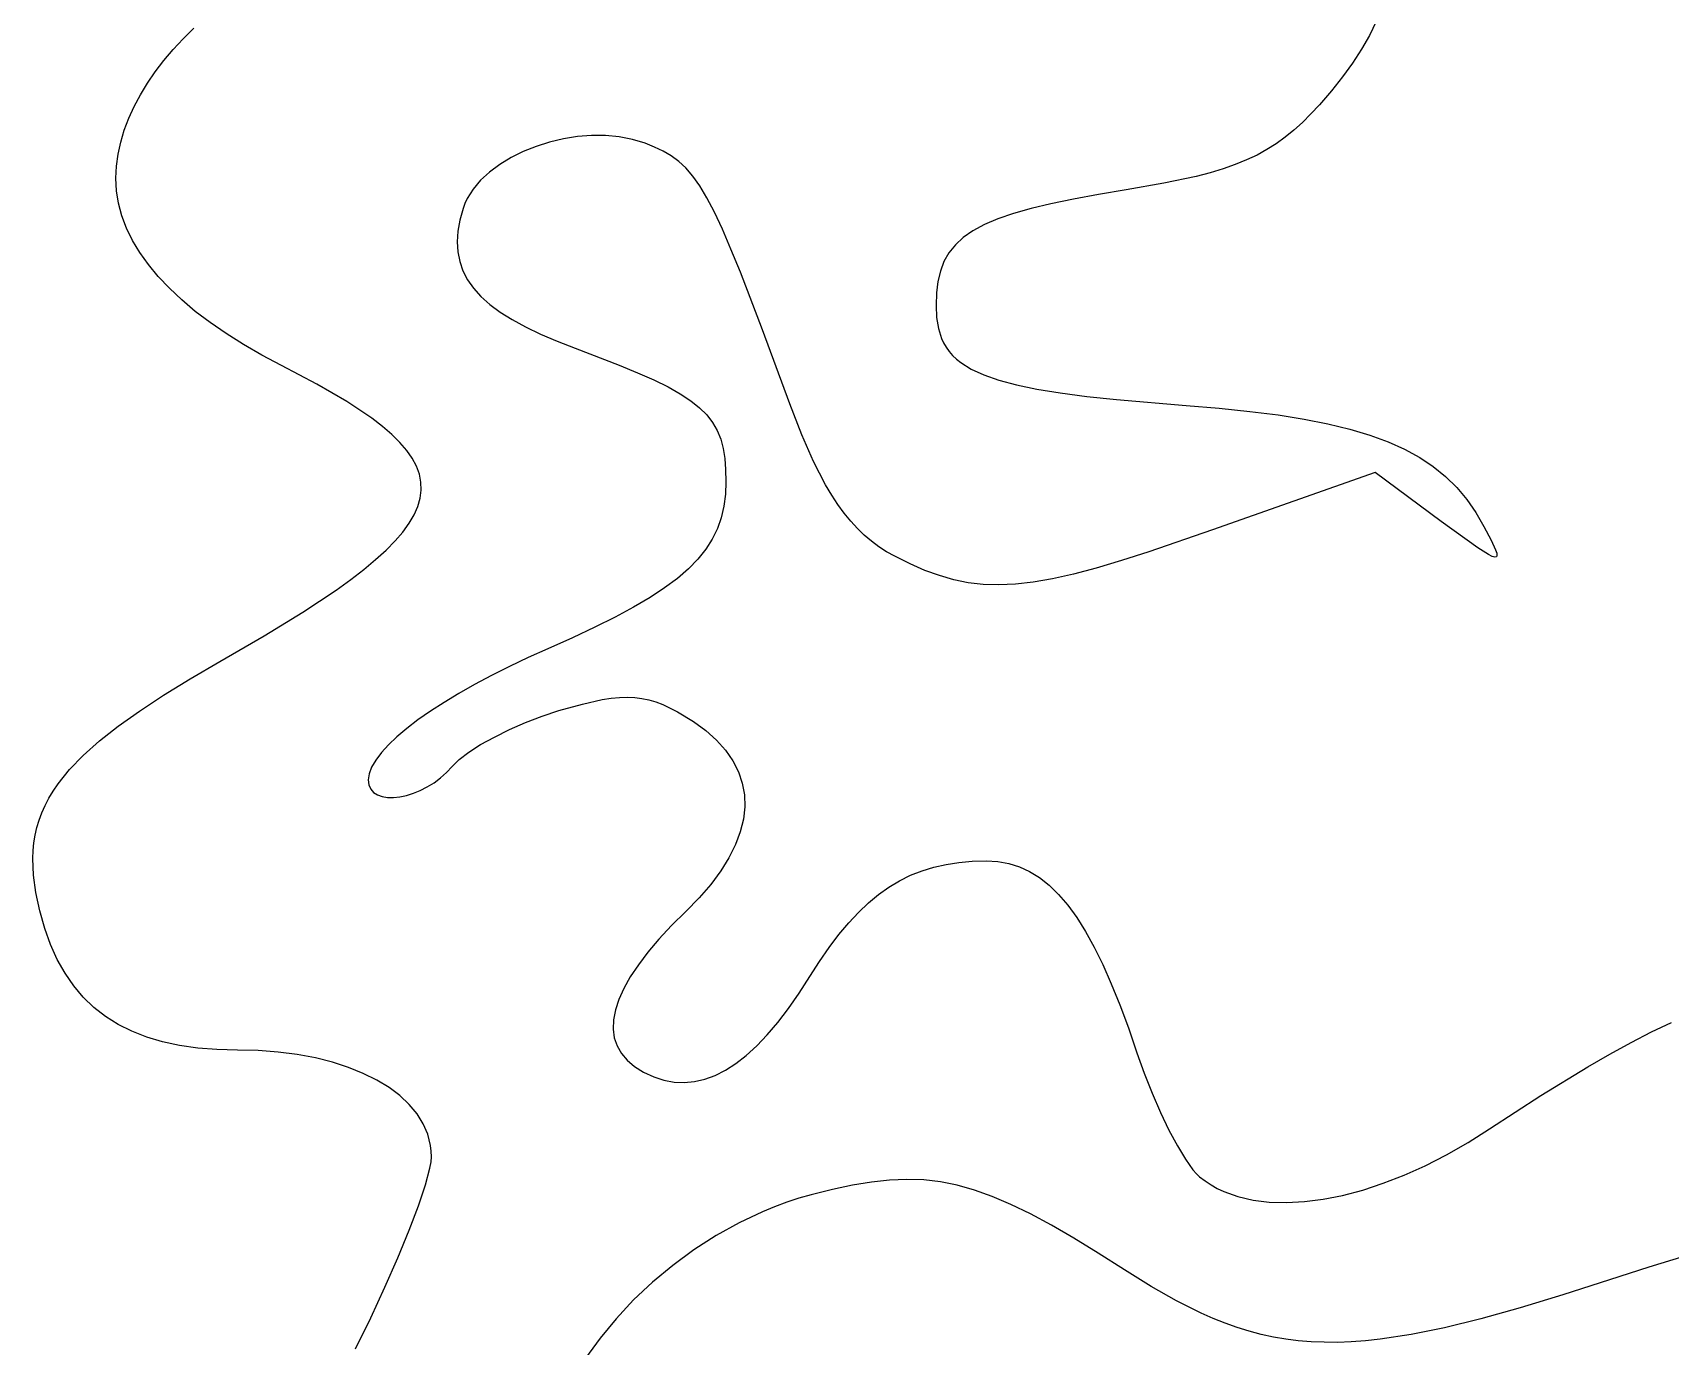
# Model space of a CAD drawing. Extents: x -29462 to 42578, y -23213 to 32194.
# Drawn here: x 21405 to 21935, y 29337 to 29762 of the extents above; entities that cross this region are included whole.
import ezdxf

# ---------------------------------------------------------------- set-up
doc = ezdxf.new("R2010")
doc.units = 0

msp = doc.modelspace()

# ---------------------------------------------------------------- linework, layer by layer
at = {"layer": 'Layer 1'}
for p, q in [((21454.03082, 29759.628911), (21457.467504, 29763.021435)), ((21839.557668, 29765.205572), (21837.341042, 29760.721602)), ((21450.802506, 29756.149557), (21454.03082, 29759.628911)), ((21837.341042, 29760.721602), (21834.790299, 29756.242713)), ((21445.016861, 29748.964373), (21447.794031, 29752.591876)), ((21447.794031, 29752.591876), (21450.802506, 29756.149557)), ((21831.903987, 29751.764606), (21828.680651, 29747.282984)), ((21834.790299, 29756.242713), (21831.903987, 29751.764606)), ((21442.482466, 29745.275552), (21445.016861, 29748.964373)), ((21828.680651, 29747.282984), (21825.118837, 29742.793548)), ((21438.187872, 29737.747966), (21440.202314, 29741.533915)), ((21440.202314, 29741.533915), (21442.482466, 29745.275552)), ((21825.118837, 29742.793548), (21821.21709, 29738.292)), ((21436.450608, 29733.926211), (21438.187872, 29737.747966)), ((21821.21709, 29738.292), (21818.441271, 29735.31731)), ((21435.001991, 29730.077151), (21436.450608, 29733.926211)), ((21815.692267, 29732.58877), (21812.931982, 29730.089513)), ((21818.441271, 29735.31731), (21815.692267, 29732.58877)), ((21433.016569, 29722.331135), (21433.853489, 29726.209291)), ((21433.853489, 29726.209291), (21435.001991, 29730.077151)), ((21572.428441, 29726.207838), (21568.077327, 29724.829146)), ((21576.904447, 29727.26857), (21572.428441, 29726.207838)), ((21581.449536, 29727.991283), (21576.904447, 29727.26857)), ((21586.007898, 29728.355916), (21581.449536, 29727.991283)), ((21590.523724, 29728.342411), (21586.007898, 29728.355916)), ((21594.941204, 29727.930707), (21590.523724, 29728.342411)), ((21599.204529, 29727.100747), (21594.941204, 29727.930707)), ((21603.25789, 29725.83247), (21599.204529, 29727.100747)), ((21606.341775, 29724.593019), (21603.25789, 29725.83247)), ((21807.225193, 29725.711371), (21804.202497, 29723.798752)), ((21810.122323, 29727.802669), (21807.225193, 29725.711371)), ((21812.931982, 29730.089513), (21810.122323, 29727.802669)), ((21432.5027, 29718.451187), (21433.016569, 29722.331135)), ((21559.973016, 29721.198119), (21556.331437, 29718.985903)), ((21563.906916, 29723.152553), (21559.973016, 29721.198119)), ((21568.077327, 29724.829146), (21563.906916, 29723.152553)), ((21609.151186, 29723.272699), (21606.341775, 29724.593019)), ((21611.74039, 29721.773838), (21609.151186, 29723.272699)), ((21614.163656, 29719.998762), (21611.74039, 29721.773838)), ((21616.475253, 29717.849799), (21614.163656, 29719.998762)), ((21797.628028, 29720.442075), (21794.000064, 29718.964282)), ((21801.01614, 29722.047942), (21797.628028, 29720.442075)), ((21804.202497, 29723.798752), (21801.01614, 29722.047942)), ((21432.32335, 29714.57795), (21432.5027, 29718.451187)), ((21432.534126, 29710.506654), (21432.32335, 29714.57795)), ((21553.037988, 29716.535964), (21550.14848, 29713.868361)), ((21556.331437, 29718.985903), (21553.037988, 29716.535964)), ((21618.729449, 29715.229276), (21616.475253, 29717.849799)), ((21620.980514, 29712.03952), (21618.729449, 29715.229276)), ((21781.296113, 29715.130669), (21770.929146, 29712.906052)), ((21785.872202, 29716.325447), (21781.296113, 29715.130669)), ((21790.094153, 29717.597695), (21785.872202, 29716.325447)), ((21794.000064, 29718.964282), (21790.094153, 29717.597695)), ((21433.179313, 29706.454162), (21432.534126, 29710.506654)), ((21547.718721, 29711.003156), (21545.804521, 29707.960405)), ((21550.14848, 29713.868361), (21547.718721, 29711.003156)), ((21623.282715, 29708.182857), (21620.980514, 29712.03952)), ((21749.751722, 29709.30693), (21741.682191, 29707.824947)), ((21758.68849, 29710.7889), (21749.751722, 29709.30693)), ((21770.929146, 29712.906052), (21758.68849, 29710.7889)), ((21434.25536, 29702.424597), (21433.179313, 29706.454162)), ((21544.46169, 29704.76017), (21543.43146, 29700.988982)), ((21545.058196, 29706.37872), (21544.46169, 29704.76017)), ((21545.804521, 29707.960405), (21545.058196, 29706.37872)), ((21625.690322, 29703.561616), (21623.282715, 29708.182857)), ((21727.984413, 29704.763325), (21722.275951, 29703.134877)), ((21734.439791, 29706.318546), (21727.984413, 29704.763325)), ((21741.682191, 29707.824947), (21734.439791, 29706.318546)), ((21435.758719, 29698.422078), (21434.25536, 29702.424597)), ((21437.685839, 29694.450728), (21435.758719, 29698.422078)), ((21543.43146, 29700.988982), (21542.799433, 29697.396491)), ((21628.257603, 29698.078121), (21625.690322, 29703.561616)), ((21712.93934, 29699.56069), (21709.230978, 29697.566141)), ((21717.274296, 29701.4088), (21712.93934, 29699.56069)), ((21722.275951, 29703.134877), (21717.274296, 29701.4088)), ((21440.033172, 29690.514668), (21437.685839, 29694.450728)), ((21542.799433, 29697.396491), (21542.574412, 29693.971458)), ((21542.574412, 29693.971458), (21542.7652, 29690.702648)), ((21631.038827, 29691.634702), (21628.257603, 29698.078121)), ((21706.109099, 29695.400751), (21703.533598, 29693.040115)), ((21709.230978, 29697.566141), (21706.109099, 29695.400751)), ((21442.797167, 29686.618018), (21440.033172, 29690.514668)), ((21542.7652, 29690.702648), (21543.380603, 29687.578824)), ((21634.088262, 29684.133684), (21631.038827, 29691.634702)), ((21701.464367, 29690.459828), (21699.861298, 29687.635487)), ((21703.533598, 29693.040115), (21701.464367, 29690.459828)), ((21445.974275, 29682.7649), (21442.797167, 29686.618018)), ((21449.560946, 29678.959435), (21445.974275, 29682.7649)), ((21543.380603, 29687.578824), (21544.429424, 29684.588748)), ((21544.429424, 29684.588748), (21545.920467, 29681.721184)), ((21641.208841, 29665.568162), (21634.088262, 29684.133684)), ((21698.684283, 29684.542688), (21697.893215, 29681.157027)), ((21699.861298, 29687.635487), (21698.684283, 29684.542688)), ((21453.553631, 29675.205745), (21449.560946, 29678.959435)), ((21545.920467, 29681.721184), (21547.862536, 29678.964895)), ((21547.862536, 29678.964895), (21550.264435, 29676.308644)), ((21697.447987, 29677.454099), (21697.30849, 29673.4095)), ((21697.893215, 29681.157027), (21697.447987, 29677.454099)), ((21457.94878, 29671.50795), (21453.553631, 29675.205745)), ((21550.264435, 29676.308644), (21553.134967, 29673.741195)), ((21553.134967, 29673.741195), (21556.482937, 29671.251311)), ((21697.30849, 29673.4095), (21697.484972, 29669.520649)), ((21462.742844, 29667.870172), (21457.94878, 29671.50795)), ((21467.932272, 29664.296532), (21462.742844, 29667.870172)), ((21556.482937, 29671.251311), (21560.317149, 29668.827754)), ((21560.317149, 29668.827754), (21564.646406, 29666.459289)), ((21697.484972, 29669.520649), (21698.051568, 29665.984784)), ((21473.513516, 29660.79115), (21467.932272, 29664.296532)), ((21564.646406, 29666.459289), (21569.479513, 29664.134677)), ((21569.479513, 29664.134677), (21574.825273, 29661.842683)), ((21574.825273, 29661.842683), (21580.69249, 29659.57207)), ((21650.05349, 29641.60017), (21641.208841, 29665.568162)), ((21698.051568, 29665.984784), (21699.064007, 29662.779649)), ((21699.064007, 29662.779649), (21699.754832, 29661.294151)), ((21479.483025, 29657.358149), (21473.513516, 29660.79115)), ((21485.83725, 29654.00165), (21479.483025, 29657.358149)), ((21580.69249, 29659.57207), (21594.911016, 29654.136922)), ((21699.754832, 29661.294151), (21700.578015, 29659.882989)), ((21700.578015, 29659.882989), (21701.540522, 29658.543382)), ((21701.540522, 29658.543382), (21702.64932, 29657.272548)), ((21702.64932, 29657.272548), (21703.911374, 29656.067706)), ((21497.180403, 29648.024287), (21485.83725, 29654.00165)), ((21594.911016, 29654.136922), (21600.869737, 29651.671727)), ((21600.869737, 29651.671727), (21606.118709, 29649.324004)), ((21703.911374, 29656.067706), (21705.333649, 29654.926072)), ((21705.333649, 29654.926072), (21708.68673, 29652.821303)), ((21708.68673, 29652.821303), (21712.76429, 29650.935987)), ((21712.76429, 29650.935987), (21717.622056, 29649.247869)), ((21506.9103, 29642.356506), (21497.180403, 29648.024287)), ((21606.118709, 29649.324004), (21610.700891, 29647.055668)), ((21610.700891, 29647.055668), (21614.659242, 29644.828632)), ((21717.622056, 29649.247869), (21723.315756, 29647.734692)), ((21723.315756, 29647.734692), (21729.901116, 29646.374202)), ((21729.901116, 29646.374202), (21737.433865, 29645.144142)), ((21511.165911, 29639.617934), (21506.9103, 29642.356506)), ((21614.659242, 29644.828632), (21618.036722, 29642.604811)), ((21618.036722, 29642.604811), (21620.87629, 29640.34612)), ((21620.87629, 29640.34612), (21623.220905, 29638.014472)), ((21653.915069, 29631.618072), (21650.05349, 29641.60017)), ((21737.433865, 29645.144142), (21745.969729, 29644.022258)), ((21745.969729, 29644.022258), (21755.564437, 29642.986293)), ((21755.564437, 29642.986293), (21778.15329, 29641.0831)), ((21778.15329, 29641.0831), (21788.820503, 29640.20417)), ((21788.820503, 29640.20417), (21798.694735, 29639.186072)), ((21515.012968, 29636.931828), (21511.165911, 29639.617934)), ((21518.449725, 29634.289878), (21515.012968, 29636.931828)), ((21623.220905, 29638.014472), (21625.113525, 29635.571783)), ((21625.113525, 29635.571783), (21626.597111, 29632.979966)), ((21798.694735, 29639.186072), (21807.812875, 29638.013914)), ((21807.812875, 29638.013914), (21816.211812, 29636.672807)), ((21816.211812, 29636.672807), (21823.928435, 29635.147859)), ((21823.928435, 29635.147859), (21830.999634, 29633.424181)), ((21521.474436, 29631.683775), (21518.449725, 29634.289878)), ((21524.085354, 29629.105208), (21521.474436, 29631.683775)), ((21626.597111, 29632.979966), (21627.714621, 29630.200936)), ((21627.714621, 29630.200936), (21628.509015, 29627.196607)), ((21657.742738, 29622.934597), (21653.915069, 29631.618072)), ((21830.999634, 29633.424181), (21837.462298, 29631.486881)), ((21837.462298, 29631.486881), (21843.353315, 29629.32107)), ((21526.280733, 29626.545869), (21524.085354, 29629.105208)), ((21528.058827, 29623.997446), (21526.280733, 29626.545869)), ((21628.509015, 29627.196607), (21629.023252, 29623.928893)), ((21843.353315, 29629.32107), (21848.709575, 29626.911857)), ((21848.709575, 29626.911857), (21853.567968, 29624.24435)), ((21529.417888, 29621.451631), (21528.058827, 29623.997446)), ((21530.356172, 29618.900114), (21529.417888, 29621.451631)), ((21629.023252, 29623.928893), (21629.30029, 29620.359709)), ((21629.30029, 29620.359709), (21629.38309, 29616.45097)), ((21661.606743, 29615.446719), (21657.742738, 29622.934597)), ((21839.13139, 29619.43668), (21786.65139, 29600.83328)), ((21860.54849, 29603.58938), (21839.13139, 29619.43668)), ((21853.567968, 29624.24435), (21857.965381, 29621.303661)), ((21857.965381, 29621.303661), (21861.938706, 29618.074898)), ((21530.87193, 29616.334584), (21530.356172, 29618.900114)), ((21530.628887, 29611.12825), (21530.963418, 29613.746733)), ((21530.963418, 29613.746733), (21530.87193, 29616.334584)), ((21629.38309, 29616.45097), (21629.225225, 29612.368751)), ((21663.574322, 29612.118935), (21661.606743, 29615.446719)), ((21861.938706, 29618.074898), (21865.524829, 29614.543171)), ((21865.524829, 29614.543171), (21868.760642, 29610.693589)), ((21528.674789, 29605.76615), (21529.866593, 29608.470826)), ((21529.866593, 29608.470826), (21530.628887, 29611.12825)), ((21628.733798, 29608.497709), (21627.882058, 29604.812744)), ((21629.225225, 29612.368751), (21628.733798, 29608.497709)), ((21665.577327, 29609.051416), (21663.574322, 29612.118935)), ((21667.62454, 29606.231285), (21665.577327, 29609.051416)), ((21868.760642, 29610.693589), (21871.683032, 29606.511262)), ((21527.051728, 29603.005913), (21528.674789, 29605.76615)), ((21627.882058, 29604.812744), (21626.643257, 29601.288756)), ((21669.724739, 29603.645664), (21667.62454, 29606.231285)), ((21671.886707, 29601.281674), (21669.724739, 29603.645664)), ((21872.338134, 29595.060052), (21860.54849, 29603.58938)), ((21871.683032, 29606.511262), (21874.32889, 29601.9813)), ((21522.504849, 29597.285519), (21524.995663, 29600.181806)), ((21524.995663, 29600.181806), (21527.051728, 29603.005913)), ((21624.990646, 29597.900644), (21622.897474, 29594.623307)), ((21626.643257, 29601.288756), (21624.990646, 29597.900644)), ((21674.119223, 29599.126438), (21671.886707, 29601.281674)), ((21676.431069, 29597.167077), (21674.119223, 29599.126438)), ((21786.65139, 29600.83328), (21766.093962, 29593.777327)), ((21874.32889, 29601.9813), (21876.65924, 29597.53564)), ((21516.211987, 29591.243163), (21519.577539, 29594.308741)), ((21519.577539, 29594.308741), (21522.504849, 29597.285519)), ((21622.897474, 29594.623307), (21620.336993, 29591.431645)), ((21678.831025, 29595.390714), (21676.431069, 29597.167077)), ((21681.327871, 29593.784471), (21678.831025, 29595.390714)), ((21683.93039, 29592.33547), (21681.327871, 29593.784471)), ((21766.093962, 29593.777327), (21757.180386, 29590.936027)), ((21875.797641, 29592.867612), (21872.338134, 29595.060052)), ((21876.979672, 29592.282379), (21875.797641, 29592.867612)), ((21876.65924, 29597.53564), (21878.110962, 29594.385282)), ((21878.110962, 29594.385282), (21878.46369, 29593.300892)), ((21878.46369, 29593.300892), (21878.544384, 29592.546386)), ((21508.159169, 29584.812368), (21512.406445, 29588.080475)), ((21512.406445, 29588.080475), (21516.211987, 29591.243163)), ((21617.282452, 29588.300557), (21613.707104, 29585.204944)), ((21620.336993, 29591.431645), (21617.282452, 29588.300557)), ((21688.907602, 29589.878118), (21683.93039, 29592.33547)), ((21693.690734, 29587.787286), (21688.907602, 29589.878118)), ((21698.362598, 29586.069817), (21693.690734, 29587.787286)), ((21749.066484, 29588.543386), (21741.669444, 29586.592558)), ((21757.180386, 29590.936027), (21749.066484, 29588.543386)), ((21877.819834, 29592.03511), (21876.979672, 29592.282379)), ((21878.335585, 29592.123786), (21877.819834, 29592.03511)), ((21878.544384, 29592.546386), (21878.335585, 29592.123786)), ((21503.468411, 29581.430531), (21508.159169, 29584.812368)), ((21609.584198, 29582.119703), (21604.886986, 29579.019736)), ((21613.707104, 29585.204944), (21609.584198, 29582.119703)), ((21703.006009, 29584.732557), (21698.362598, 29586.069817)), ((21707.703778, 29583.782351), (21703.006009, 29584.732557)), ((21712.538718, 29583.226043), (21707.703778, 29583.782351)), ((21717.593643, 29583.070479), (21712.538718, 29583.226043)), ((21722.951365, 29583.322504), (21717.593643, 29583.070479)), ((21728.694697, 29583.988962), (21722.951365, 29583.322504)), ((21734.906452, 29585.076698), (21728.694697, 29583.988962)), ((21741.669444, 29586.592558), (21734.906452, 29585.076698)), ((21492.749464, 29574.292431), (21503.468411, 29581.430531)), ((21604.886986, 29579.019736), (21599.588717, 29575.87994)), ((21480.235634, 29566.599697), (21492.749464, 29574.292431)), ((21593.662642, 29572.675217), (21587.082012, 29569.380464)), ((21599.588717, 29575.87994), (21593.662642, 29572.675217)), ((21465.91295, 29558.28585), (21480.235634, 29566.599697)), ((21587.082012, 29569.380464), (21579.820078, 29565.970582)), ((21571.85009, 29562.42047), (21565.50628, 29559.577825)), ((21579.820078, 29565.970582), (21571.85009, 29562.42047)), ((21456.322365, 29552.715992), (21465.91295, 29558.28585)), ((21559.440577, 29556.699576), (21553.671081, 29553.798902)), ((21565.50628, 29559.577825), (21559.440577, 29556.699576)), ((21447.662676, 29547.407644), (21456.322365, 29552.715992)), ((21548.215892, 29550.888981), (21543.093107, 29547.982992)), ((21553.671081, 29553.798902), (21548.215892, 29550.888981)), ((21439.904456, 29542.319952), (21447.662676, 29547.407644)), ((21538.320827, 29545.094115), (21533.917151, 29542.235527)), ((21543.093107, 29547.982992), (21538.320827, 29545.094115)), ((21583.02319, 29544.560003), (21589.444212, 29545.989149)), ((21589.444212, 29545.989149), (21592.31136, 29546.437805)), ((21592.31136, 29546.437805), (21594.993467, 29546.705748)), ((21594.993467, 29546.705748), (21597.523435, 29546.7904)), ((21597.523435, 29546.7904), (21599.934165, 29546.689186)), ((21599.934165, 29546.689186), (21602.258558, 29546.399529)), ((21602.258558, 29546.399529), (21604.529516, 29545.918853)), ((21604.529516, 29545.918853), (21606.77994, 29545.24458)), ((21606.77994, 29545.24458), (21609.042731, 29544.374135)), ((21433.018275, 29537.412059), (21439.904456, 29542.319952)), ((21533.917151, 29542.235527), (21529.900177, 29539.420407)), ((21564.678778, 29538.595485), (21570.058139, 29540.660057)), ((21570.058139, 29540.660057), (21575.46719, 29542.43892)), ((21575.46719, 29542.43892), (21583.02319, 29544.560003)), ((21609.042731, 29544.374135), (21613.737019, 29542.034422)), ((21613.737019, 29542.034422), (21618.87559, 29538.8791)), ((21426.974702, 29532.643113), (21433.018275, 29537.412059)), ((21526.288006, 29536.661935), (21523.098736, 29533.973289)), ((21529.900177, 29539.420407), (21526.288006, 29536.661935)), ((21554.575767, 29533.909317), (21559.470768, 29536.32023)), ((21559.470768, 29536.32023), (21564.678778, 29538.595485)), ((21618.87559, 29538.8791), (21622.908276, 29535.964655)), ((21622.908276, 29535.964655), (21626.380847, 29532.879705)), ((21421.74431, 29527.972257), (21426.974702, 29532.643113)), ((21520.350465, 29531.367648), (21518.061295, 29528.85819)), ((21523.098736, 29533.973289), (21520.350465, 29531.367648)), ((21546.291443, 29528.980627), (21550.135439, 29531.437774)), ((21550.135439, 29531.437774), (21554.575767, 29533.909317)), ((21626.380847, 29532.879705), (21629.293698, 29529.634451)), ((21629.293698, 29529.634451), (21631.647225, 29526.239092)), ((21417.297669, 29523.358638), (21421.74431, 29527.972257)), ((21514.932648, 29524.180541), (21514.129371, 29522.038706)), ((21516.249323, 29526.458095), (21514.932648, 29524.180541)), ((21518.061295, 29528.85819), (21516.249323, 29526.458095)), ((21539.161323, 29522.457601), (21540.95909, 29524.40962)), ((21540.95909, 29524.40962), (21543.18544, 29526.6129)), ((21543.18544, 29526.6129), (21546.291443, 29528.980627)), ((21631.647225, 29526.239092), (21633.441824, 29522.703827)), ((21412.032863, 29516.456157), (21413.605349, 29518.7614)), ((21413.605349, 29518.7614), (21417.297669, 29523.358638)), ((21514.129371, 29522.038706), (21513.85759, 29520.04577)), ((21513.85759, 29520.04577), (21514.062392, 29518.418529)), ((21532.901365, 29517.793628), (21535.092886, 29519.1433)), ((21535.092886, 29519.1433), (21537.19273, 29520.700059)), ((21537.19273, 29520.700059), (21539.161323, 29522.457601)), ((21633.441824, 29522.703827), (21634.677888, 29519.038855)), ((21634.677888, 29519.038855), (21635.355814, 29515.254375)), ((21409.416845, 29511.806888), (21410.637921, 29514.139689)), ((21410.637921, 29514.139689), (21412.032863, 29516.456157)), ((21514.062392, 29518.418529), (21514.650416, 29517.074046)), ((21514.650416, 29517.074046), (21515.582086, 29516.006015)), ((21515.582086, 29516.006015), (21516.817828, 29515.208131)), ((21516.817828, 29515.208131), (21518.318066, 29514.674087)), ((21518.318066, 29514.674087), (21520.043227, 29514.397578)), ((21520.043227, 29514.397578), (21521.953735, 29514.372298)), ((21521.953735, 29514.372298), (21524.010015, 29514.591941)), ((21524.010015, 29514.591941), (21526.172493, 29515.050202)), ((21526.172493, 29515.050202), (21528.401594, 29515.740773)), ((21528.401594, 29515.740773), (21530.657743, 29516.657351)), ((21530.657743, 29516.657351), (21532.901365, 29517.793628)), ((21635.355814, 29515.254375), (21635.475997, 29511.360587)), ((21407.481576, 29507.071864), (21408.365956, 29509.452649)), ((21408.365956, 29509.452649), (21409.416845, 29511.806888)), ((21635.475997, 29511.360587), (21635.038833, 29507.367691)), ((21406.197626, 29502.210229), (21406.760025, 29504.659426)), ((21406.760025, 29504.659426), (21407.481576, 29507.071864)), ((21634.044716, 29503.285884), (21632.494042, 29499.125367)), ((21635.038833, 29507.367691), (21634.044716, 29503.285884)), ((21405.535565, 29497.181129), (21405.790699, 29499.719166)), ((21405.790699, 29499.719166), (21406.197626, 29502.210229)), ((21632.494042, 29499.125367), (21630.387206, 29494.896339)), ((21405.428547, 29494.591013), (21405.535565, 29497.181129)), ((21405.644141, 29489.234112), (21405.428547, 29494.591013)), ((21630.387206, 29494.896339), (21627.724603, 29490.608999)), ((21696.576587, 29491.848245), (21700.540808, 29492.744847)), ((21700.540808, 29492.744847), (21704.672691, 29493.372847)), ((21704.672691, 29493.372847), (21708.987464, 29493.742285)), ((21708.987464, 29493.742285), (21713.50035, 29493.8632)), ((21713.50035, 29493.8632), (21717.208029, 29493.656098)), ((21717.208029, 29493.656098), (21720.775841, 29493.025425)), ((21720.775841, 29493.025425), (21724.21477, 29491.957128)), ((21406.408052, 29483.60761), (21405.644141, 29489.234112)), ((21627.724603, 29490.608999), (21624.50663, 29486.273546)), ((21682.091825, 29485.375037), (21685.537649, 29487.446438)), ((21685.537649, 29487.446438), (21689.090234, 29489.20908)), ((21689.090234, 29489.20908), (21692.764805, 29490.673003)), ((21692.764805, 29490.673003), (21696.576587, 29491.848245)), ((21724.21477, 29491.957128), (21727.535803, 29490.437153)), ((21727.535803, 29490.437153), (21730.749924, 29488.451448)), ((21730.749924, 29488.451448), (21733.86812, 29485.985961)), ((21407.69085, 29477.67065), (21406.408052, 29483.60761)), ((21620.73368, 29481.90018), (21616.40615, 29477.4991)), ((21624.50663, 29486.273546), (21620.73368, 29481.90018)), ((21675.459557, 29480.265803), (21678.737536, 29482.984839)), ((21678.737536, 29482.984839), (21682.091825, 29485.375037)), ((21733.86812, 29485.985961), (21736.901375, 29483.026637)), ((21736.901375, 29483.026637), (21739.860675, 29479.559425)), ((21409.290955, 29472.062244), (21407.69085, 29477.67065)), ((21616.40615, 29477.4991), (21611.847072, 29472.970892)), ((21669.071625, 29473.801061), (21672.242662, 29477.20789)), ((21672.242662, 29477.20789), (21675.459557, 29480.265803)), ((21739.860675, 29479.559425), (21742.757006, 29475.570272)), ((21411.180633, 29466.847407), (21409.290955, 29472.062244)), ((21611.847072, 29472.970892), (21607.776667, 29468.592203)), ((21665.931221, 29470.035277), (21669.071625, 29473.801061)), ((21742.757006, 29475.570272), (21745.601352, 29471.045124)), ((21745.601352, 29471.045124), (21748.4047, 29465.969929)), ((21413.366133, 29462.021759), (21411.180633, 29466.847407)), ((21607.776667, 29468.592203), (21604.196179, 29464.367682)), ((21659.681409, 29461.386686), (21662.806224, 29465.900498)), ((21662.806224, 29465.900498), (21665.931221, 29470.035277)), ((21748.4047, 29465.969929), (21751.178034, 29460.330634)), ((21415.853702, 29457.580922), (21413.366133, 29462.021759)), ((21604.196179, 29464.367682), (21601.106852, 29460.301977)), ((21656.54155, 29456.4838), (21659.681409, 29461.386686)), ((21751.178034, 29460.330634), (21753.932341, 29454.113187)), ((21418.649586, 29453.520516), (21415.853702, 29457.580922)), ((21598.509927, 29456.399734), (21596.406651, 29452.665602)), ((21601.106852, 29460.301977), (21598.509927, 29456.399734)), ((21653.058721, 29451.063897), (21656.54155, 29456.4838)), ((21421.760035, 29449.836164), (21418.649586, 29453.520516)), ((21425.191295, 29446.523485), (21421.760035, 29449.836164)), ((21596.406651, 29452.665602), (21594.798264, 29449.104229)), ((21649.598995, 29446.113202), (21653.058721, 29451.063897)), ((21753.932341, 29454.113187), (21756.678606, 29447.303534)), ((21428.949613, 29443.5781), (21425.191295, 29446.523485)), ((21593.686012, 29445.720262), (21593.071138, 29442.51835)), ((21594.798264, 29449.104229), (21593.686012, 29445.720262)), ((21646.160958, 29441.630864), (21649.598995, 29446.113202)), ((21756.678606, 29447.303534), (21759.427814, 29439.887623)), ((21433.041236, 29440.995631), (21428.949613, 29443.5781)), ((21437.472413, 29438.771699), (21433.041236, 29440.995631)), ((21593.071138, 29442.51835), (21592.954885, 29439.50314)), ((21592.954885, 29439.50314), (21593.338497, 29436.67928)), ((21642.7432, 29437.616028), (21646.160958, 29441.630864)), ((21759.427814, 29439.887623), (21762.19095, 29431.8514)), ((21928.513308, 29438.574099), (21934.879142, 29441.609382)), ((21442.249391, 29436.901924), (21437.472413, 29438.771699)), ((21447.378417, 29435.381928), (21442.249391, 29436.901924)), ((21452.865739, 29434.207332), (21447.378417, 29435.381928)), ((21458.717603, 29433.373756), (21452.865739, 29434.207332)), ((21593.338497, 29436.67928), (21594.223217, 29434.051417)), ((21594.223217, 29434.051417), (21595.610289, 29431.6242)), ((21635.962874, 29430.985456), (21639.344309, 29434.067843)), ((21639.344309, 29434.067843), (21642.7432, 29437.616028)), ((21915.051842, 29431.419591), (21921.911173, 29435.177439)), ((21921.911173, 29435.177439), (21928.513308, 29438.574099)), ((21464.940258, 29432.876822), (21458.717603, 29433.373756)), ((21471.53995, 29432.71215), (21464.940258, 29432.876822)), ((21478.274645, 29432.546128), (21471.53995, 29432.71215)), ((21484.740654, 29432.05639), (21478.274645, 29432.546128)), ((21490.915098, 29431.255424), (21484.740654, 29432.05639)), ((21496.775097, 29430.155719), (21490.915098, 29431.255424)), ((21502.297773, 29428.769765), (21496.775097, 29430.155719)), ((21507.460247, 29427.110051), (21502.297773, 29428.769765)), ((21595.610289, 29431.6242), (21597.500956, 29429.402276)), ((21597.500956, 29429.402276), (21599.896462, 29427.390294)), ((21632.597483, 29428.368014), (21635.962874, 29430.985456)), ((21762.19095, 29431.8514), (21764.526065, 29425.246795)), ((21907.914418, 29427.300742), (21915.051842, 29431.419591)), ((21512.239641, 29425.189066), (21507.460247, 29427.110051)), ((21516.613075, 29423.0193), (21512.239641, 29425.189066)), ((21599.896462, 29427.390294), (21602.79805, 29425.5929)), ((21602.79805, 29425.5929), (21606.082562, 29424.064201)), ((21606.082562, 29424.064201), (21609.370415, 29422.992773)), ((21619.268131, 29422.530648), (21622.58346, 29423.296835)), ((21622.58346, 29423.296835), (21625.909188, 29424.524556)), ((21625.909188, 29424.524556), (21629.246725, 29426.214665)), ((21629.246725, 29426.214665), (21632.597483, 29428.368014)), ((21764.526065, 29425.246795), (21767.083476, 29418.768439)), ((21892.721701, 29417.980795), (21907.914418, 29427.300742)), ((21520.557671, 29420.613242), (21516.613075, 29423.0193)), ((21524.05055, 29417.98338), (21520.557671, 29420.613242)), ((21527.068832, 29415.142206), (21524.05055, 29417.98338)), ((21609.370415, 29422.992773), (21612.663019, 29422.37947)), ((21612.663019, 29422.37947), (21615.961787, 29422.225144)), ((21615.961787, 29422.225144), (21619.268131, 29422.530648)), ((21767.083476, 29418.768439), (21769.780385, 29412.581048)), ((21876.16585, 29407.2191), (21892.721701, 29417.980795)), ((21529.589641, 29412.102206), (21527.068832, 29415.142206)), ((21531.590095, 29408.875872), (21529.589641, 29412.102206)), ((21533.047318, 29405.475691), (21531.590095, 29408.875872)), ((21769.780385, 29412.581048), (21772.533993, 29406.849337)), ((21533.565067, 29403.714312), (21533.047318, 29405.475691)), ((21533.938429, 29401.914154), (21533.565067, 29403.714312)), ((21772.533993, 29406.849337), (21775.261501, 29401.738022)), ((21862.271589, 29398.864823), (21869.216186, 29402.825066)), ((21869.216186, 29402.825066), (21876.16585, 29407.2191)), ((21534.164543, 29400.07678), (21533.938429, 29401.914154)), ((21534.113313, 29396.588352), (21534.24055, 29398.20375)), ((21534.24055, 29398.20375), (21534.164543, 29400.07678)), ((21775.261501, 29401.738022), (21777.880113, 29397.411817)), ((21777.880113, 29397.411817), (21780.307028, 29394.035438)), ((21855.362203, 29395.343377), (21862.271589, 29398.864823)), ((21532.305444, 29389.166067), (21533.739991, 29394.522357)), ((21533.739991, 29394.522357), (21534.113313, 29396.588352)), ((21780.307028, 29394.035438), (21781.422726, 29392.754907)), ((21781.422726, 29392.754907), (21782.45945, 29391.7736)), ((21782.45945, 29391.7736), (21784.258496, 29390.390996)), ((21841.769634, 29389.63691), (21848.51817, 29392.265737)), ((21848.51817, 29392.265737), (21855.362203, 29395.343377)), ((21530.037599, 29382.389866), (21532.305444, 29389.166067)), ((21663.854472, 29387.640105), (21656.94385, 29385.91724)), ((21670.319658, 29389.019257), (21663.854472, 29387.640105)), ((21676.41828, 29390.035755), (21670.319658, 29389.019257)), ((21682.229209, 29390.670654), (21676.41828, 29390.035755)), ((21687.831319, 29390.905012), (21682.229209, 29390.670654)), ((21693.303481, 29390.719884), (21687.831319, 29390.905012)), ((21698.724567, 29390.096329), (21693.303481, 29390.719884)), ((21704.17345, 29389.015402), (21698.724567, 29390.096329)), ((21709.729002, 29387.458162), (21704.17345, 29389.015402)), ((21715.470094, 29385.405663), (21709.729002, 29387.458162)), ((21784.258496, 29390.390996), (21786.168077, 29389.134992)), ((21786.168077, 29389.134992), (21788.184426, 29388.004961)), ((21788.184426, 29388.004961), (21790.303775, 29387.000279)), ((21790.303775, 29387.000279), (21794.836401, 29385.364453)), ((21828.679625, 29385.745724), (21835.146738, 29387.461903)), ((21835.146738, 29387.461903), (21841.769634, 29389.63691)), ((21527.03715, 29374.448737), (21530.037599, 29382.389866)), ((21645.140602, 29382.057524), (21641.267388, 29380.466666)), ((21649.048283, 29383.500106), (21645.140602, 29382.057524)), ((21652.984632, 29384.788612), (21649.048283, 29383.500106)), ((21656.94385, 29385.91724), (21652.984632, 29384.788612)), ((21721.4756, 29382.838963), (21715.470094, 29385.405663)), ((21727.824391, 29379.73912), (21721.4756, 29382.838963)), ((21794.836401, 29385.364453), (21799.735811, 29384.222508)), ((21799.735811, 29384.222508), (21804.971863, 29383.569436)), ((21804.971863, 29383.569436), (21810.514413, 29383.400229)), ((21810.514413, 29383.400229), (21816.333319, 29383.709879)), ((21816.333319, 29383.709879), (21822.398438, 29384.49338)), ((21822.398438, 29384.49338), (21828.679625, 29385.745724)), ((21633.647562, 29376.863325), (21626.2352, 29372.736488)), ((21641.267388, 29380.466666), (21633.647562, 29376.863325)), ((21734.595339, 29376.087189), (21727.824391, 29379.73912)), ((21741.867317, 29371.864227), (21734.595339, 29376.087189)), ((21523.404788, 29365.597667), (21527.03715, 29374.448737)), ((21626.2352, 29372.736488), (21619.076699, 29368.132563)), ((21749.719196, 29367.051292), (21741.867317, 29371.864227)), ((21519.241206, 29356.091639), (21523.404788, 29365.597667)), ((21619.076699, 29368.132563), (21612.218455, 29363.097953)), ((21758.22985, 29361.62944), (21749.719196, 29367.051292)), ((21939.192469, 29366.046278), (21927.606821, 29362.511978)), ((21612.218455, 29363.097953), (21605.706865, 29357.679064)), ((21766.81138, 29356.281443), (21758.22985, 29361.62944)), ((21927.606821, 29362.511978), (21914.92385, 29358.41417)), ((21514.647096, 29346.185638), (21519.241206, 29356.091639)), ((21605.706865, 29357.679064), (21599.588325, 29351.922302)), ((21775.009236, 29351.630894), (21766.81138, 29356.281443)), ((21914.92385, 29358.41417), (21899.829238, 29353.551901)), ((21599.588325, 29351.922302), (21593.909231, 29345.874073)), ((21782.94026, 29347.675399), (21775.009236, 29351.630894)), ((21885.986711, 29349.353552), (21873.279427, 29345.821519)), ((21899.829238, 29353.551901), (21885.986711, 29349.353552)), ((21509.72315, 29336.13465), (21514.647096, 29346.185638)), ((21593.909231, 29345.874073), (21588.715979, 29339.580782)), ((21786.842222, 29345.957548), (21782.94026, 29347.675399)), ((21790.721291, 29344.412562), (21786.842222, 29345.957548)), ((21794.592071, 29343.040142), (21790.721291, 29344.412562)), ((21873.279427, 29345.821519), (21861.590547, 29342.958196)), ((21588.715979, 29339.580782), (21584.054966, 29333.088834)), ((21798.469168, 29341.839989), (21794.592071, 29343.040142)), ((21802.367186, 29340.811803), (21798.469168, 29341.839989)), ((21806.300731, 29339.955285), (21802.367186, 29340.811803)), ((21810.284407, 29339.270135), (21806.300731, 29339.955285)), ((21814.33282, 29338.756055), (21810.284407, 29339.270135)), ((21818.460574, 29338.412744), (21814.33282, 29338.756055)), ((21836.057105, 29338.741212), (21831.465935, 29338.404437)), ((21840.800641, 29339.24726), (21836.057105, 29338.741212)), ((21850.803232, 29340.765978), (21840.800641, 29339.24726)), ((21861.590547, 29342.958196), (21850.803232, 29340.765978)), ((21822.682275, 29338.239904), (21818.460574, 29338.412744)), ((21827.012527, 29338.237235), (21822.682275, 29338.239904)), ((21831.465935, 29338.404437), (21827.012527, 29338.237235))]:
    msp.add_line(p, q, dxfattribs=at)

doc.saveas('drawing.dxf')
